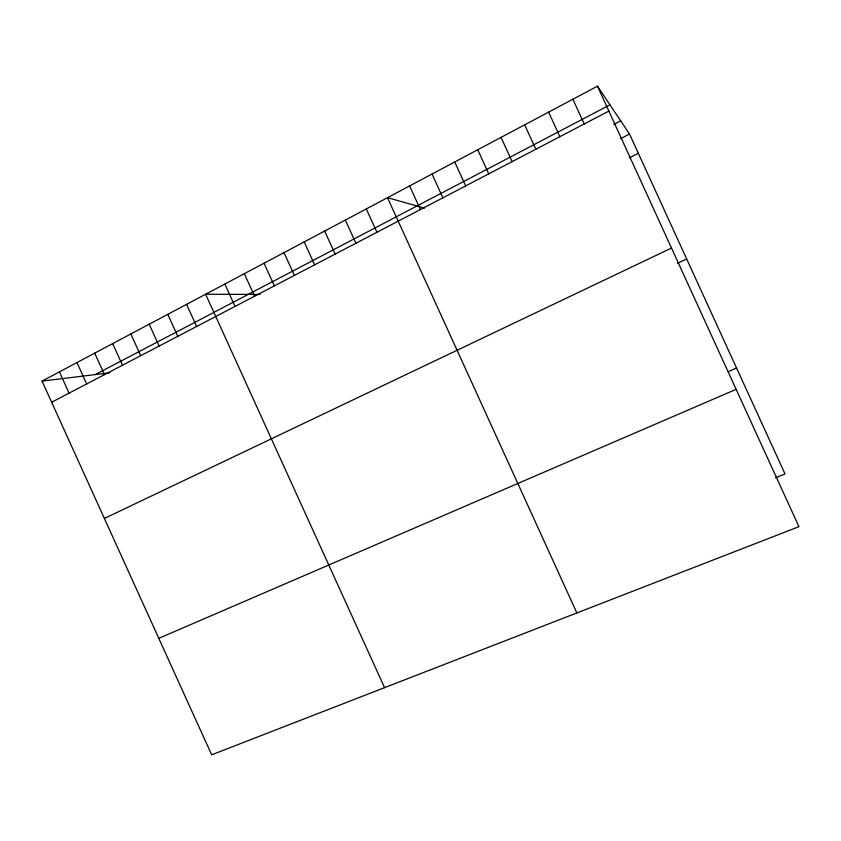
<?xml version="1.0" encoding="UTF-8"?>
<svg xmlns="http://www.w3.org/2000/svg" width="841" height="841" viewBox="0 0 841 841"><rect width="100%" height="100%" fill="white"/><g stroke="black" fill="none" stroke-linecap="round" stroke-linejoin="round"><path stroke-width="1.26" d="M597.478 86.181L798.95 526.676L211.669 754.819L42.05 381.099L597.478 86.181L629.541 134.066L785.021 473.967L775.602 477.772M95.191 374.602L609.967 104.831M51.648 402.24L608.873 111.086M613.814 124.447L620.711 120.873M620.511 138.702L629.541 134.066M629.289 157.877L638.34 153.293M104.389 518.445L671.507 248.042M677.52 263.328L686.687 258.996M728.422 371.585L736.558 368.032M158.791 638.33L736.138 389.341M42.05 381.099L109.971 372.794M260.037 294.434L205.614 294.255L384.568 687.654M424.589 208.095L387.491 197.677L576.873 612.952M572.889 99.238L584.201 123.984M548.626 112.126L559.854 136.705M524.679 124.836L535.843 149.246M501.057 137.377L512.137 161.63M477.751 149.761L488.747 173.856M454.739 161.977L465.672 185.914M432.032 174.034L442.892 197.814M409.62 185.935L420.395 209.567M366.277 208.946L376.926 232.284M345.336 220.069L355.911 243.259M324.647 231.054L335.149 254.108M304.2 241.903L314.639 264.82M284.006 252.626L294.382 275.406M264.053 263.222L274.366 285.866M244.342 273.682L254.592 296.2M224.862 284.027L235.049 306.408M186.586 304.358L196.647 326.476M167.779 314.334L177.787 336.326M149.193 324.205L159.138 346.072M130.828 333.961L140.71 355.701M112.662 343.601L122.481 365.225M94.707 353.136L104.473 374.634M76.962 362.566L86.665 383.938M59.406 371.88L69.057 393.136"/></g></svg>
